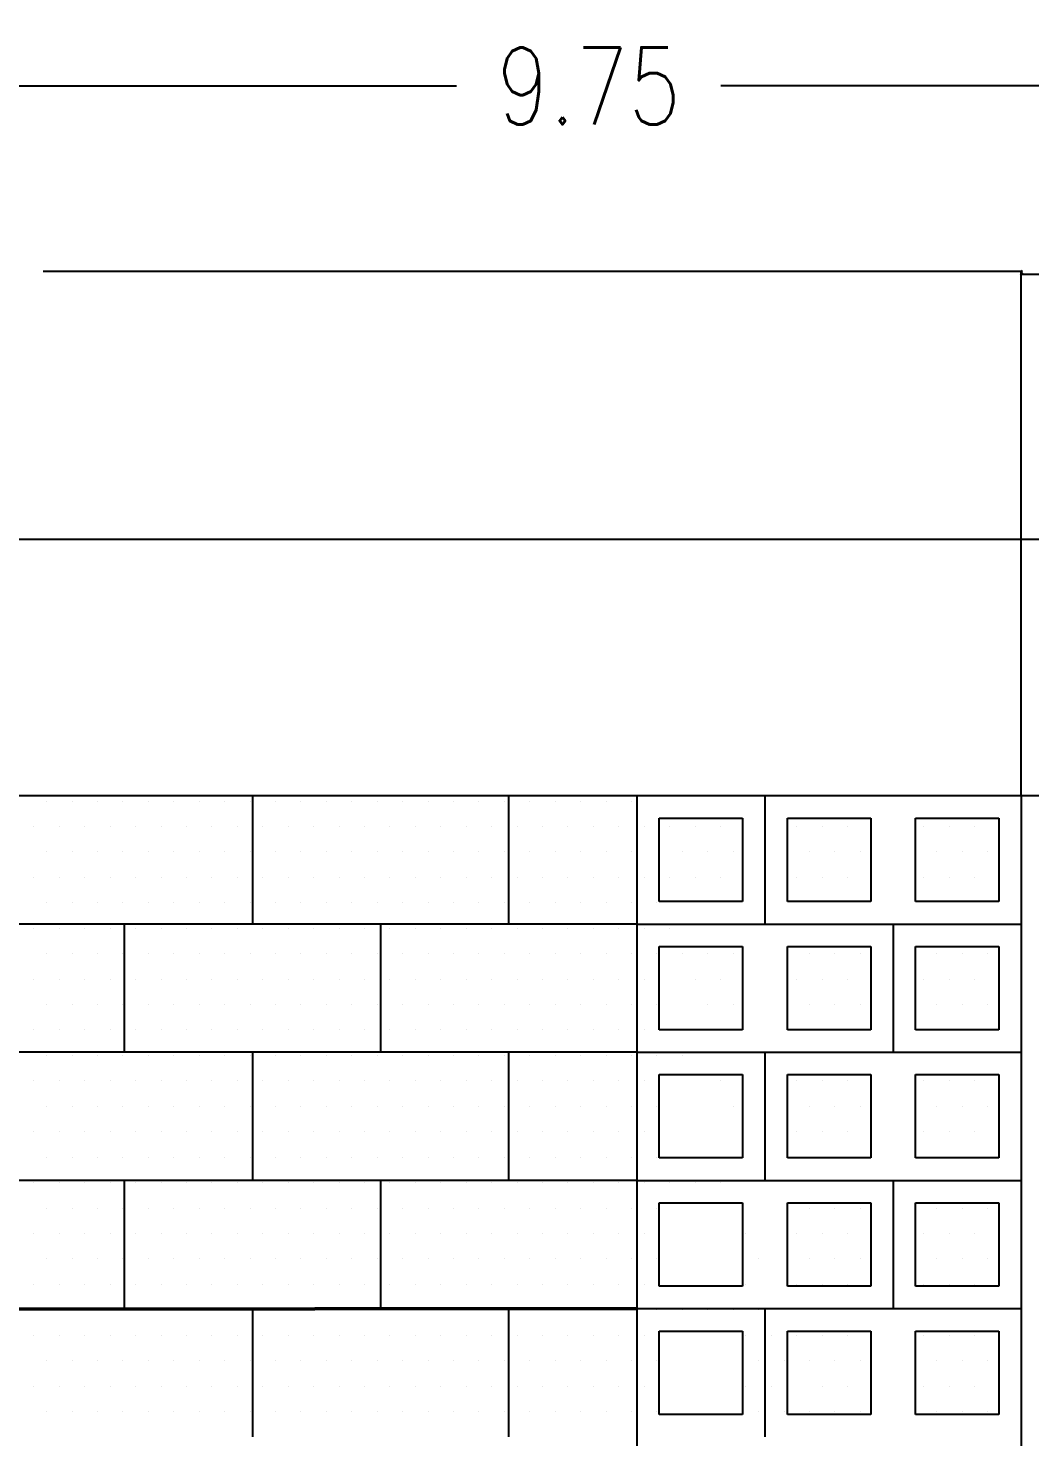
# Paper-space layout 'A000' of a CAD drawing. Header units: millimetres. Extents: x 0 to 841, y 0 to 594.
# Drawn here: x 572.29 to 603.56, y 251.88 to 295.83 of the extents above; entities that cross this region are included whole.
import ezdxf

# ---------------------------------------------------------------- set-up
doc = ezdxf.new("R2010")
doc.units = ezdxf.units.MM
doc.header["$MEASUREMENT"] = 0
for name, color, linetype, lineweight in [('A-ELEV-MBE1', 7, 'Continuous', 25), ('A-ELEV-PATT', 8, 'Continuous', 13), ('A-WALL-FULL-EXTR', 7, 'Continuous', 50)]:
    doc.layers.add(name, color=color, linetype=linetype, lineweight=lineweight)
doc.layers.add('G-ANNO-TTLB', color=3, linetype='Continuous')
doc.styles.add('E-ROMANS', font='romans.shx', dxfattribs={"width": 0.8})

# ---------------------------------------------------------------- blocks, each defined once
blk = doc.blocks.new('_Oblique')
at = {"color": 0, "linetype": 'ByBlock', "lineweight": -2}
blk.add_line((-0.5, -0.5), (0.5, 0.5), dxfattribs=at)

psp = doc.layouts.new('A000')

# ---------------------------------------------------------------- linework, layer by layer
at = {"layer": 'A-ELEV-MBE1'}
for p, q in [((687.293, 279.877), (559.293, 279.877)), ((687.293, 271.877), (533.978, 271.877)), ((579.293, 271.877), (579.293, 267.877)), ((587.293, 271.877), (587.293, 267.877)), ((591.293, 271.877), (591.293, 227.877)), ((595.293, 271.877), (595.293, 267.877)), ((603.293, 271.877), (603.293, 227.877)), ((591.993, 268.577), (591.993, 271.177)), ((591.993, 271.177), (594.593, 271.177)), ((594.593, 271.177), (594.593, 268.577)), ((595.993, 268.577), (595.993, 271.177)), ((595.993, 271.177), (598.593, 271.177)), ((598.593, 271.177), (598.593, 268.577)), ((599.993, 268.577), (599.993, 271.177)), ((599.993, 271.177), (602.593, 271.177)), ((602.593, 271.177), (602.593, 268.577)), ((594.593, 268.577), (591.993, 268.577)), ((598.593, 268.577), (595.993, 268.577)), ((602.593, 268.577), (599.993, 268.577)), ((591.293, 267.877), (533.953, 267.877)), ((575.293, 267.877), (575.293, 263.877)), ((583.293, 267.877), (583.293, 263.877)), ((591.293, 267.877), (603.293, 267.877)), ((599.293, 267.877), (599.293, 263.877)), ((591.993, 264.577), (591.993, 267.177)), ((591.993, 267.177), (594.593, 267.177)), ((594.593, 267.177), (594.593, 264.577)), ((595.993, 264.577), (595.993, 267.177)), ((595.993, 267.177), (598.593, 267.177)), ((598.593, 267.177), (598.593, 264.577)), ((599.993, 264.577), (599.993, 267.177)), ((599.993, 267.177), (602.593, 267.177)), ((602.593, 267.177), (602.593, 264.577)), ((594.593, 264.577), (591.993, 264.577)), ((598.593, 264.577), (595.993, 264.577)), ((602.593, 264.577), (599.993, 264.577)), ((591.293, 263.877), (533.953, 263.877)), ((579.293, 263.877), (579.293, 259.877)), ((587.293, 263.877), (587.293, 259.877)), ((591.293, 263.877), (603.293, 263.877)), ((595.293, 263.877), (595.293, 259.877)), ((591.993, 260.577), (591.993, 263.177)), ((591.993, 263.177), (594.593, 263.177)), ((594.593, 263.177), (594.593, 260.577)), ((595.993, 260.577), (595.993, 263.177)), ((595.993, 263.177), (598.593, 263.177)), ((598.593, 263.177), (598.593, 260.577)), ((599.993, 260.577), (599.993, 263.177)), ((599.993, 263.177), (602.593, 263.177)), ((602.593, 263.177), (602.593, 260.577)), ((594.593, 260.577), (591.993, 260.577)), ((598.593, 260.577), (595.993, 260.577)), ((602.593, 260.577), (599.993, 260.577)), ((591.293, 259.877), (533.953, 259.877)), ((575.293, 259.877), (575.293, 255.877)), ((583.293, 259.877), (583.293, 255.877)), ((591.293, 259.877), (603.293, 259.877)), ((599.293, 259.877), (599.293, 255.877)), ((591.993, 256.577), (591.993, 259.177)), ((591.993, 259.177), (594.593, 259.177)), ((594.593, 259.177), (594.593, 256.577)), ((595.993, 256.577), (595.993, 259.177)), ((595.993, 259.177), (598.593, 259.177)), ((598.593, 259.177), (598.593, 256.577)), ((599.993, 256.577), (599.993, 259.177)), ((599.993, 259.177), (602.593, 259.177)), ((602.593, 259.177), (602.593, 256.577)), ((594.593, 256.577), (591.993, 256.577)), ((598.593, 256.577), (595.993, 256.577)), ((602.593, 256.577), (599.993, 256.577)), ((579.293, 255.877), (579.293, 251.877)), ((587.293, 255.877), (587.293, 251.877)), ((591.293, 255.877), (603.293, 255.877)), ((595.293, 255.877), (595.293, 251.877)), ((591.993, 252.577), (591.993, 255.177)), ((591.993, 255.177), (594.593, 255.177)), ((594.593, 255.177), (594.593, 252.577)), ((595.993, 252.577), (595.993, 255.177)), ((595.993, 255.177), (598.593, 255.177)), ((598.593, 255.177), (598.593, 252.577)), ((599.993, 252.577), (599.993, 255.177)), ((599.993, 255.177), (602.593, 255.177)), ((602.593, 255.177), (602.593, 252.577)), ((594.593, 252.577), (591.993, 252.577)), ((598.593, 252.577), (595.993, 252.577)), ((602.593, 252.577), (599.993, 252.577))]:
    psp.add_line(p, q, dxfattribs=at)
at = {"layer": 'A-ELEV-PATT', "linetype": 'Continuous'}
for p, q in [((572.871, 271.715), (572.871, 271.715)), ((573.665, 271.715), (573.665, 271.715)), ((574.459, 271.715), (574.459, 271.715)), ((575.253, 271.715), (575.253, 271.715)), ((576.046, 271.715), (576.046, 271.715)), ((576.84, 271.715), (576.84, 271.715)), ((577.634, 271.715), (577.634, 271.715)), ((578.428, 271.715), (578.428, 271.715)), ((579.221, 271.715), (579.221, 271.715)), ((580.015, 271.715), (580.015, 271.715)), ((580.809, 271.715), (580.809, 271.715)), ((581.603, 271.715), (581.603, 271.715)), ((582.396, 271.715), (582.396, 271.715)), ((583.19, 271.715), (583.19, 271.715)), ((583.984, 271.715), (583.984, 271.715)), ((584.778, 271.715), (584.778, 271.715)), ((585.571, 271.715), (585.571, 271.715)), ((586.365, 271.715), (586.365, 271.715)), ((587.159, 271.715), (587.159, 271.715)), ((587.953, 271.715), (587.953, 271.715)), ((588.746, 271.715), (588.746, 271.715)), ((589.54, 271.715), (589.54, 271.715)), ((590.334, 271.715), (590.334, 271.715)), ((591.128, 271.715), (591.128, 271.715)), ((572.474, 270.921), (572.474, 270.921)), ((573.268, 270.921), (573.268, 270.921)), ((574.062, 270.921), (574.062, 270.921)), ((574.856, 270.921), (574.856, 270.921)), ((575.649, 270.921), (575.649, 270.921)), ((576.443, 270.921), (576.443, 270.921)), ((577.237, 270.921), (577.237, 270.921)), ((578.031, 270.921), (578.031, 270.921)), ((578.824, 270.921), (578.824, 270.921)), ((579.618, 270.921), (579.618, 270.921)), ((580.412, 270.921), (580.412, 270.921)), ((581.206, 270.921), (581.206, 270.921)), ((581.999, 270.921), (581.999, 270.921)), ((582.793, 270.921), (582.793, 270.921)), ((583.587, 270.921), (583.587, 270.921)), ((584.381, 270.921), (584.381, 270.921)), ((585.174, 270.921), (585.174, 270.921)), ((585.968, 270.921), (585.968, 270.921)), ((586.762, 270.921), (586.762, 270.921)), ((587.556, 270.921), (587.556, 270.921)), ((588.349, 270.921), (588.349, 270.921)), ((589.143, 270.921), (589.143, 270.921)), ((589.937, 270.921), (589.937, 270.921)), ((590.731, 270.921), (590.731, 270.921)), ((591.524, 270.921), (591.524, 270.921)), ((592.318, 270.921), (592.318, 270.921)), ((593.112, 270.921), (593.112, 270.921)), ((593.906, 270.921), (593.906, 270.921)), ((596.287, 270.921), (596.287, 270.921)), ((597.081, 270.921), (597.081, 270.921)), ((597.874, 270.921), (597.874, 270.921)), ((600.256, 270.921), (600.256, 270.921)), ((601.049, 270.921), (601.049, 270.921)), ((601.843, 270.921), (601.843, 270.921)), ((572.871, 270.127), (572.871, 270.127)), ((573.665, 270.127), (573.665, 270.127)), ((574.459, 270.127), (574.459, 270.127)), ((575.253, 270.127), (575.253, 270.127)), ((576.046, 270.127), (576.046, 270.127)), ((576.84, 270.127), (576.84, 270.127)), ((577.634, 270.127), (577.634, 270.127)), ((578.428, 270.127), (578.428, 270.127)), ((579.221, 270.127), (579.221, 270.127)), ((580.015, 270.127), (580.015, 270.127)), ((580.809, 270.127), (580.809, 270.127)), ((581.603, 270.127), (581.603, 270.127)), ((582.396, 270.127), (582.396, 270.127)), ((583.19, 270.127), (583.19, 270.127)), ((583.984, 270.127), (583.984, 270.127)), ((584.778, 270.127), (584.778, 270.127)), ((585.571, 270.127), (585.571, 270.127)), ((586.365, 270.127), (586.365, 270.127)), ((587.159, 270.127), (587.159, 270.127)), ((587.953, 270.127), (587.953, 270.127)), ((588.746, 270.127), (588.746, 270.127)), ((589.54, 270.127), (589.54, 270.127)), ((590.334, 270.127), (590.334, 270.127)), ((591.128, 270.127), (591.128, 270.127)), ((592.715, 270.127), (592.715, 270.127)), ((593.509, 270.127), (593.509, 270.127)), ((594.303, 270.127), (594.303, 270.127)), ((596.684, 270.127), (596.684, 270.127)), ((597.478, 270.127), (597.478, 270.127)), ((598.271, 270.127), (598.271, 270.127)), ((600.653, 270.127), (600.653, 270.127)), ((601.446, 270.127), (601.446, 270.127)), ((602.24, 270.127), (602.24, 270.127)), ((572.474, 269.334), (572.474, 269.334)), ((573.268, 269.334), (573.268, 269.334)), ((574.062, 269.334), (574.062, 269.334)), ((574.856, 269.334), (574.856, 269.334)), ((575.649, 269.334), (575.649, 269.334)), ((576.443, 269.334), (576.443, 269.334)), ((577.237, 269.334), (577.237, 269.334)), ((578.031, 269.334), (578.031, 269.334)), ((578.824, 269.334), (578.824, 269.334)), ((579.618, 269.334), (579.618, 269.334)), ((580.412, 269.334), (580.412, 269.334)), ((581.206, 269.334), (581.206, 269.334)), ((581.999, 269.334), (581.999, 269.334)), ((582.793, 269.334), (582.793, 269.334)), ((583.587, 269.334), (583.587, 269.334)), ((584.381, 269.334), (584.381, 269.334)), ((585.174, 269.334), (585.174, 269.334)), ((585.968, 269.334), (585.968, 269.334)), ((586.762, 269.334), (586.762, 269.334)), ((587.556, 269.334), (587.556, 269.334)), ((588.349, 269.334), (588.349, 269.334)), ((589.143, 269.334), (589.143, 269.334)), ((589.937, 269.334), (589.937, 269.334)), ((590.731, 269.334), (590.731, 269.334)), ((591.524, 269.334), (591.524, 269.334)), ((592.318, 269.334), (592.318, 269.334)), ((593.112, 269.334), (593.112, 269.334)), ((593.906, 269.334), (593.906, 269.334)), ((596.287, 269.334), (596.287, 269.334)), ((597.081, 269.334), (597.081, 269.334)), ((597.874, 269.334), (597.874, 269.334)), ((600.256, 269.334), (600.256, 269.334)), ((601.049, 269.334), (601.049, 269.334)), ((601.843, 269.334), (601.843, 269.334)), ((572.871, 268.54), (572.871, 268.54)), ((573.665, 268.54), (573.665, 268.54)), ((574.459, 268.54), (574.459, 268.54)), ((575.253, 268.54), (575.253, 268.54)), ((576.046, 268.54), (576.046, 268.54)), ((576.84, 268.54), (576.84, 268.54)), ((577.634, 268.54), (577.634, 268.54)), ((578.428, 268.54), (578.428, 268.54)), ((579.221, 268.54), (579.221, 268.54)), ((580.015, 268.54), (580.015, 268.54)), ((580.809, 268.54), (580.809, 268.54)), ((581.603, 268.54), (581.603, 268.54)), ((582.396, 268.54), (582.396, 268.54)), ((583.19, 268.54), (583.19, 268.54)), ((583.984, 268.54), (583.984, 268.54)), ((584.778, 268.54), (584.778, 268.54)), ((585.571, 268.54), (585.571, 268.54)), ((586.365, 268.54), (586.365, 268.54)), ((587.159, 268.54), (587.159, 268.54)), ((587.953, 268.54), (587.953, 268.54)), ((588.746, 268.54), (588.746, 268.54)), ((589.54, 268.54), (589.54, 268.54)), ((590.334, 268.54), (590.334, 268.54)), ((591.128, 268.54), (591.128, 268.54)), ((591.921, 268.54), (591.921, 268.54)), ((572.474, 267.746), (572.474, 267.746)), ((573.268, 267.746), (573.268, 267.746)), ((574.062, 267.746), (574.062, 267.746)), ((574.856, 267.746), (574.856, 267.746)), ((575.649, 267.746), (575.649, 267.746)), ((576.443, 267.746), (576.443, 267.746)), ((577.237, 267.746), (577.237, 267.746)), ((578.031, 267.746), (578.031, 267.746)), ((578.824, 267.746), (578.824, 267.746)), ((579.618, 267.746), (579.618, 267.746)), ((580.412, 267.746), (580.412, 267.746)), ((581.206, 267.746), (581.206, 267.746)), ((581.999, 267.746), (581.999, 267.746)), ((582.793, 267.746), (582.793, 267.746)), ((583.587, 267.746), (583.587, 267.746)), ((584.381, 267.746), (584.381, 267.746)), ((585.174, 267.746), (585.174, 267.746)), ((585.968, 267.746), (585.968, 267.746)), ((586.762, 267.746), (586.762, 267.746)), ((587.556, 267.746), (587.556, 267.746)), ((588.349, 267.746), (588.349, 267.746)), ((589.143, 267.746), (589.143, 267.746)), ((589.937, 267.746), (589.937, 267.746)), ((590.731, 267.746), (590.731, 267.746)), ((591.524, 267.746), (591.524, 267.746)), ((592.318, 267.746), (592.318, 267.746)), ((572.871, 266.952), (572.871, 266.952)), ((573.665, 266.952), (573.665, 266.952)), ((574.459, 266.952), (574.459, 266.952)), ((575.253, 266.952), (575.253, 266.952)), ((576.046, 266.952), (576.046, 266.952)), ((576.84, 266.952), (576.84, 266.952)), ((577.634, 266.952), (577.634, 266.952)), ((578.428, 266.952), (578.428, 266.952)), ((579.221, 266.952), (579.221, 266.952)), ((580.015, 266.952), (580.015, 266.952)), ((580.809, 266.952), (580.809, 266.952)), ((581.603, 266.952), (581.603, 266.952)), ((582.396, 266.952), (582.396, 266.952)), ((583.19, 266.952), (583.19, 266.952)), ((583.984, 266.952), (583.984, 266.952)), ((584.778, 266.952), (584.778, 266.952)), ((585.571, 266.952), (585.571, 266.952)), ((586.365, 266.952), (586.365, 266.952)), ((587.159, 266.952), (587.159, 266.952)), ((587.953, 266.952), (587.953, 266.952)), ((588.746, 266.952), (588.746, 266.952)), ((589.54, 266.952), (589.54, 266.952)), ((590.334, 266.952), (590.334, 266.952)), ((591.128, 266.952), (591.128, 266.952)), ((591.921, 266.952), (591.921, 266.952)), ((592.715, 266.952), (592.715, 266.952)), ((593.509, 266.952), (593.509, 266.952)), ((594.303, 266.952), (594.303, 266.952)), ((596.684, 266.952), (596.684, 266.952)), ((597.478, 266.952), (597.478, 266.952)), ((598.271, 266.952), (598.271, 266.952)), ((600.653, 266.952), (600.653, 266.952)), ((601.446, 266.952), (601.446, 266.952)), ((602.24, 266.952), (602.24, 266.952)), ((572.474, 266.159), (572.474, 266.159)), ((573.268, 266.159), (573.268, 266.159)), ((574.062, 266.159), (574.062, 266.159)), ((574.856, 266.159), (574.856, 266.159)), ((575.649, 266.159), (575.649, 266.159)), ((576.443, 266.159), (576.443, 266.159)), ((577.237, 266.159), (577.237, 266.159)), ((578.031, 266.159), (578.031, 266.159)), ((578.824, 266.159), (578.824, 266.159)), ((579.618, 266.159), (579.618, 266.159)), ((580.412, 266.159), (580.412, 266.159)), ((581.206, 266.159), (581.206, 266.159)), ((581.999, 266.159), (581.999, 266.159)), ((582.793, 266.159), (582.793, 266.159)), ((583.587, 266.159), (583.587, 266.159)), ((584.381, 266.159), (584.381, 266.159)), ((585.174, 266.159), (585.174, 266.159)), ((585.968, 266.159), (585.968, 266.159)), ((586.762, 266.159), (586.762, 266.159)), ((587.556, 266.159), (587.556, 266.159)), ((588.349, 266.159), (588.349, 266.159)), ((589.143, 266.159), (589.143, 266.159)), ((589.937, 266.159), (589.937, 266.159)), ((590.731, 266.159), (590.731, 266.159)), ((591.524, 266.159), (591.524, 266.159)), ((593.112, 266.159), (593.112, 266.159)), ((593.906, 266.159), (593.906, 266.159)), ((596.287, 266.159), (596.287, 266.159)), ((597.081, 266.159), (597.081, 266.159)), ((597.874, 266.159), (597.874, 266.159)), ((600.256, 266.159), (600.256, 266.159)), ((601.049, 266.159), (601.049, 266.159)), ((601.843, 266.159), (601.843, 266.159)), ((572.871, 265.365), (572.871, 265.365)), ((573.665, 265.365), (573.665, 265.365)), ((574.459, 265.365), (574.459, 265.365)), ((575.253, 265.365), (575.253, 265.365)), ((576.046, 265.365), (576.046, 265.365)), ((576.84, 265.365), (576.84, 265.365)), ((577.634, 265.365), (577.634, 265.365)), ((578.428, 265.365), (578.428, 265.365)), ((579.221, 265.365), (579.221, 265.365)), ((580.015, 265.365), (580.015, 265.365)), ((580.809, 265.365), (580.809, 265.365)), ((581.603, 265.365), (581.603, 265.365)), ((582.396, 265.365), (582.396, 265.365)), ((583.19, 265.365), (583.19, 265.365)), ((583.984, 265.365), (583.984, 265.365)), ((584.778, 265.365), (584.778, 265.365)), ((585.571, 265.365), (585.571, 265.365)), ((586.365, 265.365), (586.365, 265.365)), ((587.159, 265.365), (587.159, 265.365)), ((587.953, 265.365), (587.953, 265.365)), ((588.746, 265.365), (588.746, 265.365)), ((589.54, 265.365), (589.54, 265.365)), ((590.334, 265.365), (590.334, 265.365)), ((591.128, 265.365), (591.128, 265.365)), ((591.921, 265.365), (591.921, 265.365)), ((593.509, 265.365), (593.509, 265.365)), ((594.303, 265.365), (594.303, 265.365)), ((596.684, 265.365), (596.684, 265.365)), ((597.478, 265.365), (597.478, 265.365)), ((598.271, 265.365), (598.271, 265.365)), ((600.653, 265.365), (600.653, 265.365)), ((601.446, 265.365), (601.446, 265.365)), ((602.24, 265.365), (602.24, 265.365)), ((572.474, 264.571), (572.474, 264.571)), ((573.268, 264.571), (573.268, 264.571)), ((574.062, 264.571), (574.062, 264.571)), ((574.856, 264.571), (574.856, 264.571)), ((575.649, 264.571), (575.649, 264.571)), ((576.443, 264.571), (576.443, 264.571)), ((577.237, 264.571), (577.237, 264.571)), ((578.031, 264.571), (578.031, 264.571)), ((578.824, 264.571), (578.824, 264.571)), ((579.618, 264.571), (579.618, 264.571)), ((580.412, 264.571), (580.412, 264.571)), ((581.206, 264.571), (581.206, 264.571)), ((581.999, 264.571), (581.999, 264.571)), ((582.793, 264.571), (582.793, 264.571)), ((583.587, 264.571), (583.587, 264.571)), ((584.381, 264.571), (584.381, 264.571)), ((585.174, 264.571), (585.174, 264.571)), ((585.968, 264.571), (585.968, 264.571)), ((586.762, 264.571), (586.762, 264.571)), ((587.556, 264.571), (587.556, 264.571)), ((588.349, 264.571), (588.349, 264.571)), ((589.143, 264.571), (589.143, 264.571)), ((589.937, 264.571), (589.937, 264.571)), ((590.731, 264.571), (590.731, 264.571)), ((591.524, 264.571), (591.524, 264.571)), ((592.318, 264.571), (592.318, 264.571)), ((593.112, 264.571), (593.112, 264.571)), ((572.871, 263.777), (572.871, 263.777)), ((573.665, 263.777), (573.665, 263.777)), ((574.459, 263.777), (574.459, 263.777)), ((575.253, 263.777), (575.253, 263.777)), ((576.046, 263.777), (576.046, 263.777)), ((576.84, 263.777), (576.84, 263.777)), ((577.634, 263.777), (577.634, 263.777)), ((578.428, 263.777), (578.428, 263.777)), ((579.221, 263.777), (579.221, 263.777)), ((580.015, 263.777), (580.015, 263.777)), ((580.809, 263.777), (580.809, 263.777)), ((581.603, 263.777), (581.603, 263.777)), ((582.396, 263.777), (582.396, 263.777)), ((583.19, 263.777), (583.19, 263.777)), ((583.984, 263.777), (583.984, 263.777)), ((584.778, 263.777), (584.778, 263.777)), ((585.571, 263.777), (585.571, 263.777)), ((586.365, 263.777), (586.365, 263.777)), ((587.159, 263.777), (587.159, 263.777)), ((587.953, 263.777), (587.953, 263.777)), ((588.746, 263.777), (588.746, 263.777)), ((589.54, 263.777), (589.54, 263.777)), ((590.334, 263.777), (590.334, 263.777)), ((591.128, 263.777), (591.128, 263.777)), ((591.921, 263.777), (591.921, 263.777)), ((592.715, 263.777), (592.715, 263.777)), ((572.474, 262.984), (572.474, 262.984)), ((573.268, 262.984), (573.268, 262.984)), ((574.062, 262.984), (574.062, 262.984)), ((574.856, 262.984), (574.856, 262.984)), ((575.649, 262.984), (575.649, 262.984)), ((576.443, 262.984), (576.443, 262.984)), ((577.237, 262.984), (577.237, 262.984)), ((578.031, 262.984), (578.031, 262.984)), ((578.824, 262.984), (578.824, 262.984)), ((579.618, 262.984), (579.618, 262.984)), ((580.412, 262.984), (580.412, 262.984)), ((581.206, 262.984), (581.206, 262.984)), ((581.999, 262.984), (581.999, 262.984)), ((582.793, 262.984), (582.793, 262.984)), ((583.587, 262.984), (583.587, 262.984)), ((584.381, 262.984), (584.381, 262.984)), ((585.174, 262.984), (585.174, 262.984)), ((585.968, 262.984), (585.968, 262.984)), ((586.762, 262.984), (586.762, 262.984)), ((587.556, 262.984), (587.556, 262.984)), ((588.349, 262.984), (588.349, 262.984)), ((589.143, 262.984), (589.143, 262.984)), ((589.937, 262.984), (589.937, 262.984)), ((590.731, 262.984), (590.731, 262.984)), ((591.524, 262.984), (591.524, 262.984)), ((593.906, 262.984), (593.906, 262.984)), ((596.287, 262.984), (596.287, 262.984)), ((597.081, 262.984), (597.081, 262.984)), ((597.874, 262.984), (597.874, 262.984)), ((600.256, 262.984), (600.256, 262.984)), ((601.049, 262.984), (601.049, 262.984)), ((601.843, 262.984), (601.843, 262.984)), ((572.871, 262.19), (572.871, 262.19)), ((573.665, 262.19), (573.665, 262.19)), ((574.459, 262.19), (574.459, 262.19)), ((575.253, 262.19), (575.253, 262.19)), ((576.046, 262.19), (576.046, 262.19)), ((576.84, 262.19), (576.84, 262.19)), ((577.634, 262.19), (577.634, 262.19)), ((578.428, 262.19), (578.428, 262.19)), ((579.221, 262.19), (579.221, 262.19)), ((580.015, 262.19), (580.015, 262.19)), ((580.809, 262.19), (580.809, 262.19)), ((581.603, 262.19), (581.603, 262.19)), ((582.396, 262.19), (582.396, 262.19)), ((583.19, 262.19), (583.19, 262.19)), ((583.984, 262.19), (583.984, 262.19)), ((584.778, 262.19), (584.778, 262.19)), ((585.571, 262.19), (585.571, 262.19)), ((586.365, 262.19), (586.365, 262.19)), ((587.159, 262.19), (587.159, 262.19)), ((587.953, 262.19), (587.953, 262.19)), ((588.746, 262.19), (588.746, 262.19)), ((589.54, 262.19), (589.54, 262.19)), ((590.334, 262.19), (590.334, 262.19)), ((591.128, 262.19), (591.128, 262.19)), ((591.921, 262.19), (591.921, 262.19)), ((594.303, 262.19), (594.303, 262.19)), ((596.684, 262.19), (596.684, 262.19)), ((597.478, 262.19), (597.478, 262.19)), ((598.271, 262.19), (598.271, 262.19)), ((600.653, 262.19), (600.653, 262.19)), ((601.446, 262.19), (601.446, 262.19)), ((602.24, 262.19), (602.24, 262.19)), ((572.474, 261.396), (572.474, 261.396)), ((573.268, 261.396), (573.268, 261.396)), ((574.062, 261.396), (574.062, 261.396)), ((574.856, 261.396), (574.856, 261.396)), ((575.649, 261.396), (575.649, 261.396)), ((576.443, 261.396), (576.443, 261.396)), ((577.237, 261.396), (577.237, 261.396)), ((578.031, 261.396), (578.031, 261.396)), ((578.824, 261.396), (578.824, 261.396)), ((579.618, 261.396), (579.618, 261.396)), ((580.412, 261.396), (580.412, 261.396)), ((581.206, 261.396), (581.206, 261.396)), ((581.999, 261.396), (581.999, 261.396)), ((582.793, 261.396), (582.793, 261.396)), ((583.587, 261.396), (583.587, 261.396)), ((584.381, 261.396), (584.381, 261.396)), ((585.174, 261.396), (585.174, 261.396)), ((585.968, 261.396), (585.968, 261.396)), ((586.762, 261.396), (586.762, 261.396)), ((587.556, 261.396), (587.556, 261.396)), ((588.349, 261.396), (588.349, 261.396)), ((589.143, 261.396), (589.143, 261.396)), ((589.937, 261.396), (589.937, 261.396)), ((590.731, 261.396), (590.731, 261.396)), ((591.524, 261.396), (591.524, 261.396)), ((596.287, 261.396), (596.287, 261.396)), ((597.081, 261.396), (597.081, 261.396)), ((597.874, 261.396), (597.874, 261.396)), ((600.256, 261.396), (600.256, 261.396)), ((601.049, 261.396), (601.049, 261.396)), ((601.843, 261.396), (601.843, 261.396)), ((572.871, 260.602), (572.871, 260.602)), ((573.665, 260.602), (573.665, 260.602)), ((574.459, 260.602), (574.459, 260.602)), ((575.253, 260.602), (575.253, 260.602)), ((576.046, 260.602), (576.046, 260.602)), ((576.84, 260.602), (576.84, 260.602)), ((577.634, 260.602), (577.634, 260.602)), ((578.428, 260.602), (578.428, 260.602)), ((579.221, 260.602), (579.221, 260.602)), ((580.015, 260.602), (580.015, 260.602)), ((580.809, 260.602), (580.809, 260.602)), ((581.603, 260.602), (581.603, 260.602)), ((582.396, 260.602), (582.396, 260.602)), ((583.19, 260.602), (583.19, 260.602)), ((583.984, 260.602), (583.984, 260.602)), ((584.778, 260.602), (584.778, 260.602)), ((585.571, 260.602), (585.571, 260.602)), ((586.365, 260.602), (586.365, 260.602)), ((587.159, 260.602), (587.159, 260.602)), ((587.953, 260.602), (587.953, 260.602)), ((588.746, 260.602), (588.746, 260.602)), ((589.54, 260.602), (589.54, 260.602)), ((590.334, 260.602), (590.334, 260.602)), ((591.128, 260.602), (591.128, 260.602)), ((591.921, 260.602), (591.921, 260.602)), ((596.684, 260.602), (596.684, 260.602)), ((597.478, 260.602), (597.478, 260.602)), ((598.271, 260.602), (598.271, 260.602)), ((600.653, 260.602), (600.653, 260.602)), ((601.446, 260.602), (601.446, 260.602)), ((602.24, 260.602), (602.24, 260.602)), ((572.474, 259.809), (572.474, 259.809)), ((573.268, 259.809), (573.268, 259.809)), ((574.062, 259.809), (574.062, 259.809)), ((574.856, 259.809), (574.856, 259.809)), ((575.649, 259.809), (575.649, 259.809)), ((576.443, 259.809), (576.443, 259.809)), ((577.237, 259.809), (577.237, 259.809)), ((578.031, 259.809), (578.031, 259.809)), ((578.824, 259.809), (578.824, 259.809)), ((579.618, 259.809), (579.618, 259.809)), ((580.412, 259.809), (580.412, 259.809)), ((581.206, 259.809), (581.206, 259.809)), ((581.999, 259.809), (581.999, 259.809)), ((582.793, 259.809), (582.793, 259.809)), ((583.587, 259.809), (583.587, 259.809)), ((584.381, 259.809), (584.381, 259.809)), ((585.174, 259.809), (585.174, 259.809)), ((585.968, 259.809), (585.968, 259.809)), ((586.762, 259.809), (586.762, 259.809)), ((587.556, 259.809), (587.556, 259.809)), ((588.349, 259.809), (588.349, 259.809)), ((589.143, 259.809), (589.143, 259.809)), ((589.937, 259.809), (589.937, 259.809)), ((590.731, 259.809), (590.731, 259.809)), ((591.524, 259.809), (591.524, 259.809)), ((592.318, 259.809), (592.318, 259.809)), ((593.112, 259.809), (593.112, 259.809)), ((593.906, 259.809), (593.906, 259.809)), ((572.871, 259.015), (572.871, 259.015)), ((573.665, 259.015), (573.665, 259.015)), ((574.459, 259.015), (574.459, 259.015)), ((575.253, 259.015), (575.253, 259.015)), ((576.046, 259.015), (576.046, 259.015)), ((576.84, 259.015), (576.84, 259.015)), ((577.634, 259.015), (577.634, 259.015)), ((578.428, 259.015), (578.428, 259.015)), ((579.221, 259.015), (579.221, 259.015)), ((580.015, 259.015), (580.015, 259.015)), ((580.809, 259.015), (580.809, 259.015)), ((581.603, 259.015), (581.603, 259.015)), ((582.396, 259.015), (582.396, 259.015)), ((583.19, 259.015), (583.19, 259.015)), ((583.984, 259.015), (583.984, 259.015)), ((584.778, 259.015), (584.778, 259.015)), ((585.571, 259.015), (585.571, 259.015)), ((586.365, 259.015), (586.365, 259.015)), ((587.159, 259.015), (587.159, 259.015)), ((587.953, 259.015), (587.953, 259.015)), ((588.746, 259.015), (588.746, 259.015)), ((589.54, 259.015), (589.54, 259.015)), ((590.334, 259.015), (590.334, 259.015)), ((591.128, 259.015), (591.128, 259.015)), ((591.921, 259.015), (591.921, 259.015)), ((596.684, 259.015), (596.684, 259.015)), ((597.478, 259.015), (597.478, 259.015)), ((598.271, 259.015), (598.271, 259.015)), ((600.653, 259.015), (600.653, 259.015)), ((601.446, 259.015), (601.446, 259.015)), ((602.24, 259.015), (602.24, 259.015)), ((572.474, 258.221), (572.474, 258.221)), ((573.268, 258.221), (573.268, 258.221)), ((574.062, 258.221), (574.062, 258.221)), ((574.856, 258.221), (574.856, 258.221)), ((575.649, 258.221), (575.649, 258.221)), ((576.443, 258.221), (576.443, 258.221)), ((577.237, 258.221), (577.237, 258.221)), ((578.031, 258.221), (578.031, 258.221)), ((578.824, 258.221), (578.824, 258.221)), ((579.618, 258.221), (579.618, 258.221)), ((580.412, 258.221), (580.412, 258.221)), ((581.206, 258.221), (581.206, 258.221)), ((581.999, 258.221), (581.999, 258.221)), ((582.793, 258.221), (582.793, 258.221)), ((583.587, 258.221), (583.587, 258.221)), ((584.381, 258.221), (584.381, 258.221)), ((585.174, 258.221), (585.174, 258.221)), ((585.968, 258.221), (585.968, 258.221)), ((586.762, 258.221), (586.762, 258.221)), ((587.556, 258.221), (587.556, 258.221)), ((588.349, 258.221), (588.349, 258.221)), ((589.143, 258.221), (589.143, 258.221)), ((589.937, 258.221), (589.937, 258.221)), ((590.731, 258.221), (590.731, 258.221)), ((591.524, 258.221), (591.524, 258.221)), ((594.699, 258.221), (594.699, 258.221)), ((596.287, 258.221), (596.287, 258.221)), ((597.081, 258.221), (597.081, 258.221)), ((597.874, 258.221), (597.874, 258.221)), ((600.256, 258.221), (600.256, 258.221)), ((601.049, 258.221), (601.049, 258.221)), ((601.843, 258.221), (601.843, 258.221)), ((572.871, 257.427), (572.871, 257.427)), ((573.665, 257.427), (573.665, 257.427)), ((574.459, 257.427), (574.459, 257.427)), ((575.253, 257.427), (575.253, 257.427)), ((576.046, 257.427), (576.046, 257.427)), ((576.84, 257.427), (576.84, 257.427)), ((577.634, 257.427), (577.634, 257.427)), ((578.428, 257.427), (578.428, 257.427)), ((579.221, 257.427), (579.221, 257.427)), ((580.015, 257.427), (580.015, 257.427)), ((580.809, 257.427), (580.809, 257.427)), ((581.603, 257.427), (581.603, 257.427)), ((582.396, 257.427), (582.396, 257.427)), ((583.19, 257.427), (583.19, 257.427)), ((583.984, 257.427), (583.984, 257.427)), ((584.778, 257.427), (584.778, 257.427)), ((585.571, 257.427), (585.571, 257.427)), ((586.365, 257.427), (586.365, 257.427)), ((587.159, 257.427), (587.159, 257.427)), ((587.953, 257.427), (587.953, 257.427)), ((588.746, 257.427), (588.746, 257.427)), ((589.54, 257.427), (589.54, 257.427)), ((590.334, 257.427), (590.334, 257.427)), ((591.128, 257.427), (591.128, 257.427)), ((591.921, 257.427), (591.921, 257.427)), ((595.096, 257.427), (595.096, 257.427)), ((596.684, 257.427), (596.684, 257.427)), ((597.478, 257.427), (597.478, 257.427)), ((598.271, 257.427), (598.271, 257.427)), ((600.653, 257.427), (600.653, 257.427)), ((601.446, 257.427), (601.446, 257.427)), ((602.24, 257.427), (602.24, 257.427)), ((572.474, 256.634), (572.474, 256.634)), ((573.268, 256.634), (573.268, 256.634)), ((574.062, 256.634), (574.062, 256.634)), ((574.856, 256.634), (574.856, 256.634)), ((575.649, 256.634), (575.649, 256.634)), ((576.443, 256.634), (576.443, 256.634)), ((577.237, 256.634), (577.237, 256.634)), ((578.031, 256.634), (578.031, 256.634)), ((578.824, 256.634), (578.824, 256.634)), ((579.618, 256.634), (579.618, 256.634)), ((580.412, 256.634), (580.412, 256.634)), ((581.206, 256.634), (581.206, 256.634)), ((581.999, 256.634), (581.999, 256.634)), ((582.793, 256.634), (582.793, 256.634)), ((583.587, 256.634), (583.587, 256.634)), ((584.381, 256.634), (584.381, 256.634)), ((585.174, 256.634), (585.174, 256.634)), ((585.968, 256.634), (585.968, 256.634)), ((586.762, 256.634), (586.762, 256.634)), ((587.556, 256.634), (587.556, 256.634)), ((588.349, 256.634), (588.349, 256.634)), ((589.143, 256.634), (589.143, 256.634)), ((589.937, 256.634), (589.937, 256.634)), ((590.731, 256.634), (590.731, 256.634)), ((591.524, 256.634), (591.524, 256.634)), ((594.699, 256.634), (594.699, 256.634)), ((596.287, 256.634), (596.287, 256.634)), ((597.081, 256.634), (597.081, 256.634)), ((597.874, 256.634), (597.874, 256.634)), ((600.256, 256.634), (600.256, 256.634)), ((601.049, 256.634), (601.049, 256.634)), ((601.843, 256.634), (601.843, 256.634)), ((572.871, 255.84), (572.871, 255.84)), ((573.665, 255.84), (573.665, 255.84)), ((574.459, 255.84), (574.459, 255.84)), ((575.253, 255.84), (575.253, 255.84)), ((576.046, 255.84), (576.046, 255.84)), ((576.84, 255.84), (576.84, 255.84)), ((577.634, 255.84), (577.634, 255.84)), ((578.428, 255.84), (578.428, 255.84)), ((579.221, 255.84), (579.221, 255.84)), ((580.015, 255.84), (580.015, 255.84)), ((580.809, 255.84), (580.809, 255.84)), ((581.603, 255.84), (581.603, 255.84)), ((582.396, 255.84), (582.396, 255.84)), ((583.19, 255.84), (583.19, 255.84)), ((583.984, 255.84), (583.984, 255.84)), ((584.778, 255.84), (584.778, 255.84)), ((585.571, 255.84), (585.571, 255.84)), ((586.365, 255.84), (586.365, 255.84)), ((587.159, 255.84), (587.159, 255.84)), ((587.953, 255.84), (587.953, 255.84)), ((588.746, 255.84), (588.746, 255.84)), ((589.54, 255.84), (589.54, 255.84)), ((590.334, 255.84), (590.334, 255.84)), ((591.128, 255.84), (591.128, 255.84)), ((591.921, 255.84), (591.921, 255.84)), ((592.715, 255.84), (592.715, 255.84)), ((593.509, 255.84), (593.509, 255.84)), ((594.303, 255.84), (594.303, 255.84)), ((595.096, 255.84), (595.096, 255.84)), ((572.474, 255.046), (572.474, 255.046)), ((573.268, 255.046), (573.268, 255.046)), ((574.062, 255.046), (574.062, 255.046)), ((574.856, 255.046), (574.856, 255.046)), ((575.649, 255.046), (575.649, 255.046)), ((576.443, 255.046), (576.443, 255.046)), ((577.237, 255.046), (577.237, 255.046)), ((578.031, 255.046), (578.031, 255.046)), ((578.824, 255.046), (578.824, 255.046)), ((579.618, 255.046), (579.618, 255.046)), ((580.412, 255.046), (580.412, 255.046)), ((581.206, 255.046), (581.206, 255.046)), ((581.999, 255.046), (581.999, 255.046)), ((582.793, 255.046), (582.793, 255.046)), ((583.587, 255.046), (583.587, 255.046)), ((584.381, 255.046), (584.381, 255.046)), ((585.174, 255.046), (585.174, 255.046)), ((585.968, 255.046), (585.968, 255.046)), ((586.762, 255.046), (586.762, 255.046)), ((587.556, 255.046), (587.556, 255.046)), ((588.349, 255.046), (588.349, 255.046)), ((589.143, 255.046), (589.143, 255.046)), ((589.937, 255.046), (589.937, 255.046)), ((590.731, 255.046), (590.731, 255.046)), ((591.524, 255.046), (591.524, 255.046)), ((594.699, 255.046), (594.699, 255.046)), ((595.493, 255.046), (595.493, 255.046)), ((596.287, 255.046), (596.287, 255.046)), ((597.081, 255.046), (597.081, 255.046)), ((597.874, 255.046), (597.874, 255.046)), ((600.256, 255.046), (600.256, 255.046)), ((601.049, 255.046), (601.049, 255.046)), ((601.843, 255.046), (601.843, 255.046)), ((572.871, 254.252), (572.871, 254.252)), ((573.665, 254.252), (573.665, 254.252)), ((574.459, 254.252), (574.459, 254.252)), ((575.253, 254.252), (575.253, 254.252)), ((576.046, 254.252), (576.046, 254.252)), ((576.84, 254.252), (576.84, 254.252)), ((577.634, 254.252), (577.634, 254.252)), ((578.428, 254.252), (578.428, 254.252)), ((579.221, 254.252), (579.221, 254.252)), ((580.015, 254.252), (580.015, 254.252)), ((580.809, 254.252), (580.809, 254.252)), ((581.603, 254.252), (581.603, 254.252)), ((582.396, 254.252), (582.396, 254.252)), ((583.19, 254.252), (583.19, 254.252)), ((583.984, 254.252), (583.984, 254.252)), ((584.778, 254.252), (584.778, 254.252)), ((585.571, 254.252), (585.571, 254.252)), ((586.365, 254.252), (586.365, 254.252)), ((587.159, 254.252), (587.159, 254.252)), ((587.953, 254.252), (587.953, 254.252)), ((588.746, 254.252), (588.746, 254.252)), ((589.54, 254.252), (589.54, 254.252)), ((590.334, 254.252), (590.334, 254.252)), ((591.128, 254.252), (591.128, 254.252)), ((591.921, 254.252), (591.921, 254.252)), ((595.096, 254.252), (595.096, 254.252)), ((595.89, 254.252), (595.89, 254.252)), ((596.684, 254.252), (596.684, 254.252)), ((597.478, 254.252), (597.478, 254.252)), ((598.271, 254.252), (598.271, 254.252)), ((600.653, 254.252), (600.653, 254.252)), ((601.446, 254.252), (601.446, 254.252)), ((602.24, 254.252), (602.24, 254.252)), ((572.474, 253.459), (572.474, 253.459)), ((573.268, 253.459), (573.268, 253.459)), ((574.062, 253.459), (574.062, 253.459)), ((574.856, 253.459), (574.856, 253.459)), ((575.649, 253.459), (575.649, 253.459)), ((576.443, 253.459), (576.443, 253.459)), ((577.237, 253.459), (577.237, 253.459)), ((578.031, 253.459), (578.031, 253.459)), ((578.824, 253.459), (578.824, 253.459)), ((579.618, 253.459), (579.618, 253.459)), ((580.412, 253.459), (580.412, 253.459)), ((581.206, 253.459), (581.206, 253.459)), ((581.999, 253.459), (581.999, 253.459)), ((582.793, 253.459), (582.793, 253.459)), ((583.587, 253.459), (583.587, 253.459)), ((584.381, 253.459), (584.381, 253.459)), ((585.174, 253.459), (585.174, 253.459)), ((585.968, 253.459), (585.968, 253.459)), ((586.762, 253.459), (586.762, 253.459)), ((587.556, 253.459), (587.556, 253.459)), ((588.349, 253.459), (588.349, 253.459)), ((589.143, 253.459), (589.143, 253.459)), ((589.937, 253.459), (589.937, 253.459)), ((590.731, 253.459), (590.731, 253.459)), ((591.524, 253.459), (591.524, 253.459)), ((594.699, 253.459), (594.699, 253.459)), ((595.493, 253.459), (595.493, 253.459)), ((597.081, 253.459), (597.081, 253.459)), ((597.874, 253.459), (597.874, 253.459)), ((600.256, 253.459), (600.256, 253.459)), ((601.049, 253.459), (601.049, 253.459)), ((601.843, 253.459), (601.843, 253.459)), ((572.871, 252.665), (572.871, 252.665)), ((573.665, 252.665), (573.665, 252.665)), ((574.459, 252.665), (574.459, 252.665)), ((575.253, 252.665), (575.253, 252.665)), ((576.046, 252.665), (576.046, 252.665)), ((576.84, 252.665), (576.84, 252.665)), ((577.634, 252.665), (577.634, 252.665)), ((578.428, 252.665), (578.428, 252.665)), ((579.221, 252.665), (579.221, 252.665)), ((580.015, 252.665), (580.015, 252.665)), ((580.809, 252.665), (580.809, 252.665)), ((581.603, 252.665), (581.603, 252.665)), ((582.396, 252.665), (582.396, 252.665)), ((583.19, 252.665), (583.19, 252.665)), ((583.984, 252.665), (583.984, 252.665)), ((584.778, 252.665), (584.778, 252.665)), ((585.571, 252.665), (585.571, 252.665)), ((586.365, 252.665), (586.365, 252.665)), ((587.159, 252.665), (587.159, 252.665)), ((587.953, 252.665), (587.953, 252.665)), ((588.746, 252.665), (588.746, 252.665)), ((589.54, 252.665), (589.54, 252.665)), ((590.334, 252.665), (590.334, 252.665)), ((591.128, 252.665), (591.128, 252.665)), ((591.921, 252.665), (591.921, 252.665)), ((595.096, 252.665), (595.096, 252.665)), ((595.89, 252.665), (595.89, 252.665)), ((596.684, 252.665), (596.684, 252.665)), ((597.478, 252.665), (597.478, 252.665)), ((598.271, 252.665), (598.271, 252.665)), ((600.653, 252.665), (600.653, 252.665)), ((601.446, 252.665), (601.446, 252.665)), ((602.24, 252.665), (602.24, 252.665))]:
    psp.add_line(p, q, dxfattribs=at)
at = {"layer": 'A-WALL-FULL-EXTR'}
psp.add_line((533.978, 255.84), (591.293, 255.877), dxfattribs=at)
at = {"layer": 'G-ANNO-TTLB'}
for p, q in [((492.257, 294.028), (585.667, 294.028)), ((687.329, 294.028), (593.919, 294.028)), ((603.329, 288.236), (572.761, 288.236)), ((603.257, 288.154), (607.667, 288.154)), ((603.293, 271.901), (603.293, 288.272)), ((603.293, 271.901), (603.293, 288.19))]:
    psp.add_line(p, q, dxfattribs=at)

# ---------------------------------------------------------------- block references
at = {"layer": 'G-ANNO-TTLB', "xscale": 0.07200000000000001, "yscale": 0.07200000000000001, "zscale": 0.07200000000000001}
psp.add_blockref('_Oblique', (603.293, 288.236), dxfattribs=at)
at = {"layer": 'G-ANNO-TTLB', "xscale": 0.07200000000000001, "yscale": 0.07200000000000001, "zscale": 0.07200000000000001, "rotation": 180}
psp.add_blockref('_Oblique', (603.293, 288.154), dxfattribs=at)

# ---------------------------------------------------------------- texts
at = {"layer": 'G-ANNO-TTLB', "insert": (589.793, 294.028), "char_height": 2.4, "attachment_point": 5, "style": 'E-ROMANS', "bg_fill": 3, "box_fill_scale": 1.25, "bg_fill_color": 256, "bg_fill_true_color": 13158600, "bg_fill_transparency": 0}
psp.add_mtext('\\A1;9.75', dxfattribs=at)

doc.saveas('drawing.dxf')
